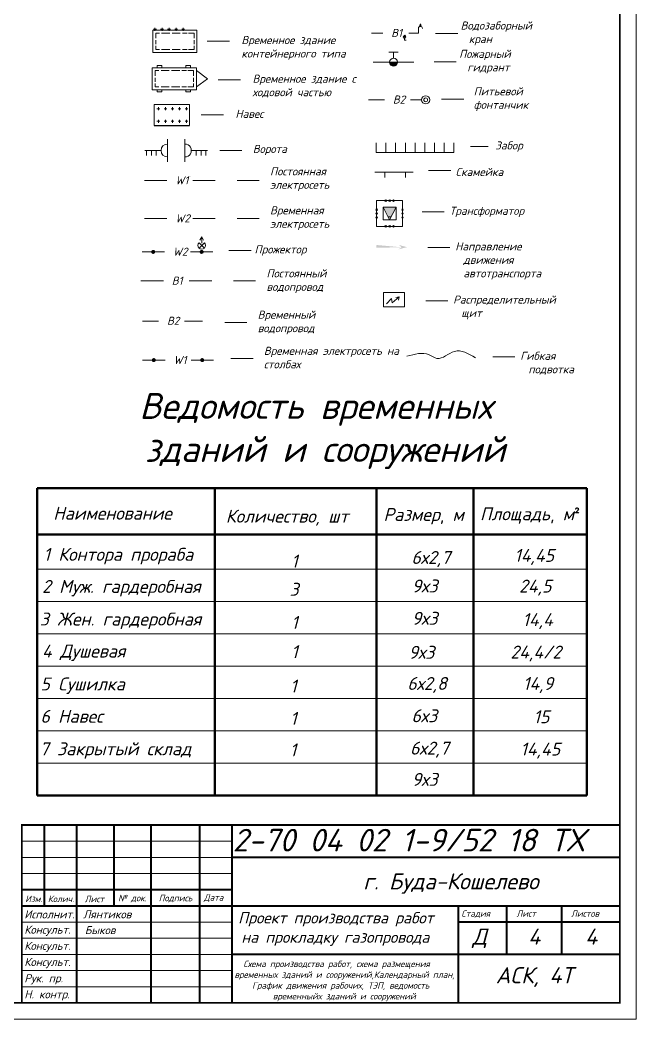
# Model space of a CAD drawing. Header units: millimetres. Extents: x 27137 to 30937, y -4667 to -569.
# Drawn here: x 30027.7 to 30218.2, y -2310.9 to -2001.8 of the extents above; entities that cross this region are included whole.
import ezdxf

# ---------------------------------------------------------------- set-up
doc = ezdxf.new("R2010")
doc.units = ezdxf.units.MM
doc.header["$LTSCALE"] = 0.4
doc.linetypes.add('ACAD_ISO02W100', pattern=[15, 12, -3])
doc.layers.add('Слой1', color=3, linetype='Continuous')
doc.styles.add('is', font='isocpeui.ttf', dxfattribs={"height": 3.5})
doc.styles.add('Isocpeur', font='isocpeui.ttf', dxfattribs={"height": 2.5})
doc.styles.get("Standard").update_dxf_attribs({"font": 'isocpeui.ttf', "height": 2.5})
doc.styles.add('группа', font='isocpeui.ttf')

msp = doc.modelspace()

# ---------------------------------------------------------------- hatches: boundary and pattern name
at = {"lineweight": 15}
msp.add_hatch(color=256, dxfattribs=at).paths.add_polyline_path([(30142.0017, -2014.8572), (30143.2388, -2014.8572), (30144.476, -2014.8572, -1)])
h = msp.add_hatch(dxfattribs=at)
h.set_pattern_fill('ANGLE', color=256)
h.set_pattern_definition([(0, (26402.8844, -3543.4875), (0, 6.985), [5.08, -1.905]), (90, (26402.8844, -3543.4875), (-6.985, 4e-16), [5.08, -1.905])])
h.paths.add_polyline_path([(30141.9967, -2059.6777), (30139.9967, -2059.6777), (30141.9967, -2063.6777), (30141.9967, -2061.6777)])
h.paths.add_polyline_path([(30143.9967, -2059.6777), (30141.9967, -2059.6777), (30141.9967, -2061.6777), (30141.9967, -2063.6777)])
h = msp.add_hatch(color=256, dxfattribs=at)
h.dxf.hatch_style = 1
h.paths.add_polyline_path([(30141.9967, -2059.6777), (30139.9967, -2059.6777), (30141.9967, -2063.6777), (30141.9967, -2061.6777)])
h.paths.add_polyline_path([(30143.9967, -2059.6777), (30141.9967, -2059.6777), (30141.9967, -2061.6777), (30141.9967, -2063.6777)])
h = msp.add_hatch(color=256, dxfattribs=at)
h.dxf.hatch_style = 1
h.paths.add_polyline_path([(30068.2661, -2073.5556), (30068.8911, -2073.5556), (30069.5161, -2073.5556, -1)])
h.paths.add_polyline_path([(30068.8911, -2072.9306, -0.41421356), (30069.5161, -2073.5556), (30068.8911, -2073.5556)])
h = msp.add_hatch(color=256, dxfattribs=at)
h.dxf.hatch_style = 1
h.paths.add_polyline_path([(30068.8911, -2072.9306), (30068.8911, -2073.5556), (30068.2661, -2073.5556, -0.41421356)])
h = msp.add_hatch(color=256, dxfattribs=at)
h.dxf.hatch_style = 1
h.paths.add_polyline_path([(30083.2455, -2073.5556), (30083.8705, -2073.5556), (30084.4955, -2073.5556, -1)])
h.paths.add_polyline_path([(30083.8705, -2072.9306, -0.41421356), (30084.4955, -2073.5556), (30083.8705, -2073.5556)])
h = msp.add_hatch(color=256, dxfattribs=at)
h.dxf.hatch_style = 1
h.paths.add_polyline_path([(30083.8705, -2072.9306), (30083.8705, -2073.5556), (30083.2455, -2073.5556, -0.41421356)])
h = msp.add_hatch(color=256, dxfattribs=at)
h.dxf.hatch_style = 1
h.paths.add_polyline_path([(30137.97, -2071.4193), (30137.9008, -2072.2835), (30144.3357, -2072.1456, -1.41943739), (30144.3415, -2072.1285, -0.70450448), (30144.3357, -2072.1456), (30145.7022, -2072.133)])
h.paths.add_polyline_path([(30140.1853, -2072.149, -1), (30140.1734, -2072.1641, -1)], flags=16)
h.paths.add_polyline_path([(30141.0118, -2072.0093, -1), (30141, -2072.0244, -1)], flags=16)
h.paths.add_polyline_path([(30142.5774, -2072.0637, -1), (30142.5655, -2072.0788, -1)], flags=16)
h.paths.add_polyline_path([(30144.8914, -2071.4035), (30145.7192, -2072.1399), (30144.6698, -2072.8114), (30147.3799, -2072.0851)])
h.paths.add_polyline_path([(30146.0464, -2072.3547, -1), (30146.0583, -2072.3396, -1)], flags=16)
h.paths.add_polyline_path([(30145.2271, -2071.655, -1), (30145.2389, -2071.6401, -1)], flags=16)
h = msp.add_hatch(color=256, dxfattribs=at)
h.dxf.hatch_style = 1
h.paths.add_polyline_path([(30068.4396, -2107.0349), (30069.0646, -2107.0349), (30069.6896, -2107.0349, -1)])
h.paths.add_polyline_path([(30069.0646, -2106.4099, -0.41421356), (30069.6896, -2107.0349), (30069.0646, -2107.0349)])
h = msp.add_hatch(color=256, dxfattribs=at)
h.dxf.hatch_style = 1
h.paths.add_polyline_path([(30069.0646, -2106.4099), (30069.0646, -2107.0349), (30068.4396, -2107.0349, -0.41421356)])
h = msp.add_hatch(color=256, dxfattribs=at)
h.dxf.hatch_style = 1
h.paths.add_polyline_path([(30083.419, -2107.0349), (30084.044, -2107.0349), (30084.669, -2107.0349, -1)])
h.paths.add_polyline_path([(30084.044, -2106.4099, -0.41421356), (30084.669, -2107.0349), (30084.044, -2107.0349)])
h = msp.add_hatch(color=256, dxfattribs=at)
h.dxf.hatch_style = 1
h.paths.add_polyline_path([(30084.044, -2106.4099), (30084.044, -2107.0349), (30083.419, -2107.0349, -0.41421356)])

# ---------------------------------------------------------------- linework, layer by layer
at = {"lineweight": 15, "ltscale": 0.01}
for p, q in [((30151.546, -2003.7801), (30151.546, -2002.9645)), ((30151.546, -2002.9645), (30151.546, -2003.3723)), ((30069.6741, -2005.8873), (30070.8137, -2005.8873)), ((30069.6741, -2005.8873), (30069.6741, -2007.473)), ((30071.494, -2005.8873), (30072.9048, -2005.8873)), ((30072.9048, -2005.8873), (30074.0444, -2005.8873)), ((30074.7247, -2005.8873), (30076.1355, -2005.8873)), ((30076.1355, -2005.8873), (30077.2751, -2005.8873)), ((30077.9554, -2005.8873), (30079.3662, -2005.8873)), ((30081.5209, -2005.8873), (30081.5209, -2007.473)), ((30150.9405, -2005.8779), (30150.9405, -2004.3856)), ((30151.546, -2003.3723), (30151.1678, -2003.3723)), ((30151.1678, -2003.3723), (30151.546, -2003.3723)), ((30151.546, -2003.3723), (30151.9189, -2003.3723)), ((30069.6741, -2009.3099), (30069.6741, -2008.0769)), ((30081.5209, -2009.3099), (30081.5209, -2008.0769)), ((30146.2574, -2007.0095), (30146.6913, -2006.4678)), ((30146.9896, -2007.0095), (30146.2574, -2007.0095)), ((30146.2574, -2007.0095), (30146.6371, -2007.4971)), ((30146.6371, -2007.4971), (30146.9896, -2007.0095)), ((30146.9896, -2007.0095), (30146.6371, -2007.4971)), ((30146.6371, -2007.4971), (30146.6371, -2008.093)), ((30146.6371, -2008.093), (30147.1795, -2008.093)), ((30146.6913, -2006.4678), (30146.9896, -2007.0095)), ((30069.6741, -2010.8994), (30069.6741, -2009.8384)), ((30069.6741, -2010.8994), (30070.8137, -2010.8994)), ((30071.494, -2010.8994), (30072.9048, -2010.8994)), ((30072.9048, -2010.8994), (30074.0444, -2010.8994)), ((30074.7247, -2010.8994), (30076.1355, -2010.8994)), ((30076.1355, -2010.8994), (30077.2751, -2010.8994)), ((30077.9554, -2010.8994), (30079.3662, -2010.8994)), ((30081.5209, -2010.8994), (30081.5209, -2009.8384)), ((30069.5009, -2017.4646), (30070.6405, -2017.4646)), ((30069.5009, -2017.4646), (30069.5009, -2019.0503)), ((30070.1636, -2016.5533), (30070.1636, -2015.9307)), ((30070.1636, -2015.9307), (30071.5904, -2015.9307)), ((30071.3207, -2017.4646), (30072.7316, -2017.4646)), ((30071.5904, -2015.9307), (30071.5904, -2016.5533)), ((30072.7316, -2017.4646), (30073.8712, -2017.4646)), ((30074.5514, -2017.4646), (30075.9623, -2017.4646)), ((30075.9623, -2017.4646), (30077.1019, -2017.4646)), ((30077.7821, -2017.4646), (30079.193, -2017.4646)), ((30078.9692, -2016.5533), (30078.9692, -2015.9307)), ((30078.9692, -2015.9307), (30080.396, -2015.9307)), ((30080.396, -2015.9307), (30080.396, -2016.5533)), ((30081.3476, -2017.4646), (30081.3476, -2019.0503)), ((30082.2589, -2017.4646), (30082.2589, -2022.4767)), ((30085.6957, -2019.9706), (30082.2589, -2017.4646)), ((30082.2589, -2017.4646), (30085.6957, -2019.9706)), ((30069.5009, -2020.8872), (30069.5009, -2019.6542)), ((30069.5009, -2022.4767), (30069.5009, -2021.4156)), ((30081.3476, -2020.8872), (30081.3476, -2019.6542)), ((30081.3476, -2022.4767), (30081.3476, -2021.4156)), ((30082.2589, -2022.4767), (30082.2589, -2019.9706)), ((30085.6957, -2019.9706), (30082.2589, -2022.4767)), ((30069.5009, -2022.4767), (30070.6405, -2022.4767)), ((30070.1636, -2023.3879), (30070.1636, -2024.0105)), ((30070.1636, -2024.0105), (30071.5904, -2024.0105)), ((30071.3207, -2022.4767), (30072.7316, -2022.4767)), ((30071.5904, -2024.0105), (30071.5904, -2023.3879)), ((30072.7316, -2022.4767), (30073.8712, -2022.4767)), ((30074.5514, -2022.4767), (30075.9623, -2022.4767)), ((30075.9623, -2022.4767), (30077.1019, -2022.4767)), ((30077.7821, -2022.4767), (30079.193, -2022.4767)), ((30078.9692, -2023.3879), (30078.9692, -2024.0105)), ((30078.9692, -2024.0105), (30080.396, -2024.0105)), ((30080.396, -2024.0105), (30080.396, -2023.3879)), ((30146.6183, -2086.1525), (30140.0891, -2086.1525)), ((30140.0891, -2086.1525), (30146.6183, -2086.1525)), ((30140.0891, -2086.1525), (30140.0891, -2090.538)), ((30146.6183, -2088.3453), (30146.6183, -2086.1525)), ((30146.6183, -2086.1525), (30146.6183, -2088.3453)), ((30141.0408, -2089.6377), (30142.6269, -2087.963)), ((30142.6269, -2087.963), (30142.8082, -2089.3661)), ((30142.8082, -2089.3661), (30144.9381, -2087.5104)), ((30144.9381, -2087.5104), (30143.8958, -2087.6914)), ((30143.8958, -2087.6914), (30144.9381, -2087.5104)), ((30144.9381, -2087.5104), (30144.8021, -2088.5062)), ((30146.6183, -2088.3453), (30146.6183, -2086.9673)), ((30146.6183, -2088.3453), (30146.6183, -2090.538)), ((30146.6183, -2090.538), (30146.6183, -2088.3453)), ((30146.6183, -2088.3453), (30146.6183, -2089.7233)), ((30146.6183, -2090.538), (30140.0891, -2090.538)), ((30140.0891, -2090.538), (30146.6183, -2090.538))]:
    msp.add_line(p, q, dxfattribs=at)
at = {"lineweight": 15}
for p, q in [((30082.4322, -2004.976), (30068.7629, -2004.976)), ((30068.7629, -2004.976), (30068.7629, -2011.8106)), ((30069.432, -2004.6922), (30068.9958, -2004.6922)), ((30069.432, -2004.6922), (30069.2301, -2004.6922)), ((30069.432, -2004.6922), (30069.432, -2004.2561)), ((30069.432, -2004.6922), (30069.432, -2004.6922)), ((30069.432, -2004.6922), (30069.432, -2005.1283)), ((30069.432, -2005.1283), (30069.432, -2004.6922)), ((30069.432, -2004.6922), (30069.8681, -2004.6922)), ((30071.6125, -2004.6922), (30071.1764, -2004.6922)), ((30071.6125, -2004.6922), (30071.6125, -2004.2561)), ((30071.6125, -2004.6922), (30071.6125, -2004.5568)), ((30071.6125, -2004.6922), (30071.6125, -2004.6922)), ((30071.6125, -2004.6922), (30071.6125, -2005.1283)), ((30071.6125, -2005.1283), (30071.6125, -2004.6922)), ((30071.6125, -2004.6922), (30072.0486, -2004.6922)), ((30073.793, -2004.6922), (30073.3569, -2004.6922)), ((30073.793, -2004.6922), (30073.5912, -2004.6922)), ((30073.793, -2004.6922), (30073.793, -2004.2561)), ((30073.793, -2004.6922), (30073.793, -2005.1283)), ((30073.793, -2005.1283), (30073.793, -2004.6922)), ((30073.793, -2004.6922), (30074.2291, -2004.6922)), ((30075.9735, -2004.6922), (30075.5374, -2004.6922)), ((30075.9735, -2004.6922), (30075.9735, -2004.2561)), ((30075.9735, -2004.6922), (30075.9735, -2004.5568)), ((30075.9735, -2004.6922), (30075.9735, -2005.1283)), ((30075.9735, -2005.1283), (30075.9735, -2004.6922)), ((30075.9735, -2004.6922), (30076.4097, -2004.6922)), ((30078.1541, -2004.6922), (30077.718, -2004.6922)), ((30078.1541, -2004.6922), (30078.1541, -2004.2561)), ((30078.1541, -2004.6922), (30078.1541, -2005.1283)), ((30078.1541, -2005.1283), (30078.1541, -2004.6922)), ((30078.1541, -2004.6922), (30078.5902, -2004.6922)), ((30082.4322, -2011.8106), (30082.4322, -2004.976)), ((30136.4326, -2005.8779), (30139.9039, -2005.8779)), ((30147.9405, -2005.8779), (30150.9405, -2005.8779)), ((30150.8601, -2005.8779), (30150.8601, -2005.8779)), ((30150.9405, -2005.8779), (30150.9405, -2005.8779)), ((30156.231, -2005.9822), (30163.0825, -2005.9822)), ((30085.5965, -2008.3239), (30092.448, -2008.3239)), ((30068.7629, -2011.8106), (30082.4322, -2011.8106)), ((30082.4322, -2011.8106), (30080.4134, -2011.8106)), ((30143.2444, -2011.7883), (30141.7867, -2011.7883)), ((30143.2444, -2013.6194), (30143.2444, -2011.7883)), ((30144.7022, -2011.7883), (30143.2444, -2011.7883)), ((30136.9594, -2014.8572), (30149.5182, -2014.8572)), ((30155.7694, -2014.7427), (30162.6209, -2014.7427)), ((30082.2589, -2016.5533), (30068.5896, -2016.5533)), ((30068.5896, -2016.5533), (30068.5896, -2023.3879)), ((30082.2589, -2023.3879), (30082.2589, -2016.5533)), ((30089.0309, -2020.2978), (30095.8825, -2020.2978)), ((30068.5896, -2023.3879), (30082.2589, -2023.3879)), ((30082.2589, -2023.3879), (30080.2402, -2023.3879)), ((30135.4888, -2026.4977), (30140.4218, -2026.4977)), ((30148.4584, -2026.4977), (30151.9298, -2026.4977)), ((30158.1053, -2026.3465), (30164.9568, -2026.3465)), ((30069.1798, -2034.481), (30069.1798, -2027.9394)), ((30069.1798, -2027.9394), (30080.0824, -2027.9394)), ((30069.1798, -2027.9394), (30072.4982, -2027.9394)), ((30070.4881, -2029.2478), (30070.052, -2029.2478)), ((30070.4881, -2029.2478), (30070.2863, -2029.2478)), ((30070.4881, -2029.2478), (30070.4881, -2028.8116)), ((30070.4881, -2029.2478), (30070.4881, -2029.2478)), ((30070.4881, -2029.2478), (30070.4881, -2029.6839)), ((30070.4881, -2029.6839), (30070.4881, -2029.2478)), ((30070.4881, -2029.2478), (30070.9242, -2029.2478)), ((30072.6686, -2029.2478), (30072.2325, -2029.2478)), ((30072.6686, -2029.2478), (30072.6686, -2028.8116)), ((30072.6686, -2029.2478), (30072.6686, -2029.1124)), ((30072.6686, -2029.2478), (30072.6686, -2029.2478)), ((30072.6686, -2029.2478), (30072.6686, -2029.6839)), ((30072.6686, -2029.6839), (30072.6686, -2029.2478)), ((30072.6686, -2029.2478), (30073.1047, -2029.2478)), ((30074.8492, -2029.2478), (30074.4131, -2029.2478)), ((30074.8492, -2029.2478), (30074.6473, -2029.2478)), ((30074.8492, -2029.2478), (30074.8492, -2028.8116)), ((30074.8492, -2029.2478), (30074.8492, -2029.6839)), ((30074.8492, -2029.6839), (30074.8492, -2029.2478)), ((30074.8492, -2029.2478), (30075.2853, -2029.2478)), ((30077.0297, -2029.2478), (30076.5936, -2029.2478)), ((30076.6245, -2029.2478), (30077.0606, -2029.2478)), ((30076.6245, -2029.2478), (30077.0606, -2029.2478)), ((30076.6245, -2029.2478), (30077.0606, -2029.2478)), ((30077.0297, -2029.2478), (30077.0297, -2028.8116)), ((30077.0297, -2029.2478), (30077.0297, -2029.1124)), ((30077.0297, -2029.2478), (30077.0297, -2029.6839)), ((30077.0297, -2029.6839), (30077.0297, -2029.2478)), ((30077.0297, -2029.2478), (30077.4658, -2029.2478)), ((30079.2102, -2029.2478), (30078.7741, -2029.2478)), ((30079.2102, -2029.2478), (30079.0084, -2029.2478)), ((30079.2102, -2029.2478), (30079.2102, -2028.8116)), ((30079.2102, -2029.2478), (30079.2102, -2029.6839)), ((30079.2102, -2029.6839), (30079.2102, -2029.2478)), ((30079.2102, -2029.2478), (30079.6463, -2029.2478)), ((30080.0824, -2027.9394), (30080.0824, -2034.481)), ((30070.4881, -2033.1425), (30070.052, -2033.1425)), ((30070.4881, -2033.1425), (30070.2863, -2033.1425)), ((30070.4881, -2033.1425), (30070.4881, -2032.7064)), ((30070.4881, -2033.1425), (30070.4881, -2033.1425)), ((30070.4881, -2033.1425), (30070.4881, -2033.5787)), ((30070.4881, -2033.5787), (30070.4881, -2033.1425)), ((30070.4881, -2033.1425), (30070.9242, -2033.1425)), ((30072.6686, -2033.1425), (30072.2325, -2033.1425)), ((30072.6686, -2033.1425), (30072.6686, -2032.7064)), ((30072.6686, -2033.1425), (30072.6686, -2033.0072)), ((30072.6686, -2033.1425), (30072.6686, -2033.1425)), ((30072.6686, -2033.1425), (30072.6686, -2033.5787)), ((30072.6686, -2033.5787), (30072.6686, -2033.1425)), ((30072.6686, -2033.1425), (30073.1047, -2033.1425)), ((30074.8492, -2033.1425), (30074.4131, -2033.1425)), ((30074.8492, -2033.1425), (30074.6473, -2033.1425)), ((30074.8492, -2033.1425), (30074.8492, -2032.7064)), ((30074.8492, -2033.1425), (30074.8492, -2033.5787)), ((30074.8492, -2033.5787), (30074.8492, -2033.1425)), ((30074.8492, -2033.1425), (30075.2853, -2033.1425)), ((30077.0297, -2033.1425), (30076.5936, -2033.1425)), ((30076.6245, -2033.1425), (30077.0606, -2033.1425)), ((30076.6245, -2033.1425), (30077.0606, -2033.1425)), ((30076.6245, -2033.1425), (30077.0606, -2033.1425)), ((30077.0297, -2033.1425), (30077.0297, -2032.7064)), ((30077.0297, -2033.1425), (30077.0297, -2033.0072)), ((30077.0297, -2033.1425), (30077.0297, -2033.5787)), ((30077.0297, -2033.5787), (30077.0297, -2033.1425)), ((30077.0297, -2033.1425), (30077.4658, -2033.1425)), ((30079.2102, -2033.1425), (30078.7741, -2033.1425)), ((30079.2102, -2033.1425), (30079.0084, -2033.1425)), ((30079.2102, -2033.1425), (30079.2102, -2032.7064)), ((30079.2102, -2033.1425), (30079.2102, -2033.5787)), ((30079.2102, -2033.5787), (30079.2102, -2033.1425)), ((30079.2102, -2033.1425), (30079.6463, -2033.1425)), ((30083.7447, -2031.1535), (30090.5962, -2031.1535)), ((30073.3305, -2045.6834), (30073.3305, -2038.6834)), ((30078.6774, -2038.6834), (30078.6774, -2045.6834)), ((30137.8891, -2042.7615), (30137.8891, -2039.7615)), ((30140.8891, -2042.7615), (30140.8891, -2039.7615)), ((30143.8891, -2042.7615), (30143.8891, -2039.7615)), ((30146.8891, -2042.7615), (30146.8891, -2039.7615)), ((30149.8891, -2042.7615), (30149.8891, -2039.7615)), ((30152.8891, -2042.7615), (30152.8891, -2039.7615)), ((30155.8891, -2042.7615), (30155.8891, -2039.7615)), ((30158.8891, -2042.7615), (30158.8891, -2039.7615)), ((30161.8891, -2042.7615), (30161.8891, -2039.7615)), ((30071.3305, -2042.1834), (30066.3305, -2042.1834)), ((30068.3305, -2042.1834), (30066.8305, -2042.1834)), ((30066.8305, -2042.1834), (30066.8305, -2043.6834)), ((30069.8305, -2042.1834), (30068.3305, -2042.1834)), ((30068.3305, -2042.1834), (30068.3305, -2043.6834)), ((30071.3305, -2042.1834), (30069.8305, -2042.1834)), ((30071.3305, -2042.1834), (30069.8305, -2042.1834)), ((30069.8305, -2042.1834), (30069.8305, -2043.6834)), ((30080.6774, -2042.1833), (30085.6774, -2042.1833)), ((30080.6774, -2042.1833), (30082.1774, -2042.1833)), ((30082.1774, -2042.1833), (30082.1774, -2043.6833)), ((30082.1774, -2042.1833), (30083.6774, -2042.1833)), ((30083.6774, -2042.1833), (30083.6774, -2043.6833)), ((30083.6774, -2042.1833), (30085.1774, -2042.1833)), ((30085.1774, -2042.1833), (30085.1774, -2043.6833)), ((30089.4546, -2042.1834), (30096.3061, -2042.1834)), ((30137.8891, -2042.7615), (30161.8891, -2042.7615)), ((30167.0827, -2040.9909), (30172.5081, -2040.9909)), ((30082.1774, -2043.6833), (30082.1774, -2043.6833)), ((30149.3203, -2048.884), (30137.489, -2048.884)), ((30140.5338, -2048.9275), (30140.5338, -2050.5361)), ((30146.9714, -2048.9275), (30146.9714, -2050.519)), ((30154.0869, -2048.3816), (30160.9384, -2048.3816)), ((30066.1807, -2051.4725), (30073.1235, -2051.4725)), ((30080.5689, -2050.2362), (30080.5689, -2050.2362)), ((30081.1601, -2051.4725), (30088.1028, -2051.4725)), ((30084.1601, -2051.4725), (30084.1601, -2051.4725)), ((30094.827, -2051.4725), (30101.6785, -2051.4725)), ((30137.9967, -2057.6777), (30145.9967, -2057.6777)), ((30137.9967, -2065.6777), (30137.9967, -2057.6777)), ((30140.5189, -2057.4277), (30141.0189, -2057.9277)), ((30141.0189, -2057.4277), (30140.5189, -2057.9277)), ((30141.7467, -2057.4277), (30142.2467, -2057.9277)), ((30142.2467, -2057.4277), (30141.7467, -2057.9277)), ((30142.9767, -2057.4277), (30143.4767, -2057.9277)), ((30143.4767, -2057.4277), (30142.9767, -2057.9277)), ((30145.9967, -2057.6777), (30145.9967, -2065.6777)), ((30137.7467, -2060.1977), (30138.2467, -2060.6977)), ((30138.2467, -2060.1977), (30137.7467, -2060.6977)), ((30137.7467, -2060.6977), (30137.7467, -2060.6977)), ((30137.7467, -2061.4277), (30138.2467, -2061.9277)), ((30138.2467, -2061.4277), (30137.7467, -2061.9277)), ((30137.9967, -2061.6777), (30137.9967, -2060.4477)), ((30137.9967, -2061.6777), (30137.9967, -2062.9077)), ((30139.9967, -2063.6777), (30139.9967, -2059.6777)), ((30139.9967, -2059.6777), (30141.9967, -2059.6777)), ((30141.9967, -2063.6777), (30139.9967, -2059.6777)), ((30139.9967, -2059.6777), (30141.9967, -2063.6777)), ((30141.9967, -2059.6777), (30143.9967, -2059.6777)), ((30141.9967, -2063.6777), (30143.9967, -2059.6777)), ((30143.9967, -2059.6777), (30143.9967, -2063.6777)), ((30145.7467, -2060.1977), (30146.2467, -2060.6977)), ((30146.2467, -2060.1977), (30145.7467, -2060.6977)), ((30145.7467, -2060.6977), (30145.7467, -2060.6977)), ((30145.7467, -2061.4277), (30146.2467, -2061.9277)), ((30146.2467, -2061.4277), (30145.7467, -2061.9277)), ((30152.0834, -2061.2023), (30158.9349, -2061.2023)), ((30066.1807, -2063.2723), (30073.1235, -2063.2723)), ((30080.5689, -2062.036), (30080.5689, -2062.036)), ((30081.1601, -2063.2723), (30088.1028, -2063.2723)), ((30084.1601, -2063.2723), (30084.1601, -2063.2723)), ((30094.827, -2063.2723), (30101.6785, -2063.2723)), ((30137.7467, -2061.9277), (30137.7467, -2061.9277)), ((30137.7467, -2062.6577), (30138.2467, -2063.1577)), ((30138.2467, -2062.6577), (30137.7467, -2063.1577)), ((30137.7467, -2063.1577), (30137.7467, -2063.1577)), ((30137.9967, -2062.9077), (30137.9967, -2062.9077)), ((30141.9967, -2063.6777), (30139.9967, -2063.6777)), ((30143.9967, -2063.6777), (30141.9967, -2063.6777)), ((30145.7467, -2061.9277), (30145.7467, -2061.9277)), ((30145.7467, -2062.6577), (30146.2467, -2063.1577)), ((30146.2467, -2062.6577), (30145.7467, -2063.1577)), ((30145.7467, -2063.1577), (30145.7467, -2063.1577)), ((30145.9967, -2065.6777), (30137.9967, -2065.6777)), ((30140.5189, -2065.4277), (30141.0189, -2065.9277)), ((30141.0189, -2065.4277), (30140.5189, -2065.9277)), ((30141.7467, -2065.4277), (30142.2467, -2065.9277)), ((30142.2467, -2065.4277), (30141.7467, -2065.9277)), ((30141.9967, -2065.6777), (30143.2267, -2065.6777)), ((30142.9767, -2065.4277), (30143.4767, -2065.9277)), ((30143.4767, -2065.4277), (30142.9767, -2065.9277)), ((30065.4448, -2073.5712), (30072.3876, -2073.5712)), ((30080.4242, -2073.5712), (30087.367, -2073.5712)), ((30092.3031, -2073.1201), (30099.1547, -2073.1201)), ((30153.8364, -2072.2079), (30160.688, -2072.2079)), ((30065.0832, -2082.5432), (30072.0259, -2082.5432)), ((30080.0625, -2082.5432), (30087.0053, -2082.5432)), ((30082.9821, -2082.5432), (30082.9821, -2082.5432)), ((30083.0625, -2082.5432), (30083.0625, -2082.5432)), ((30093.7295, -2082.5432), (30100.581, -2082.5432)), ((30153.1958, -2088.6616), (30160.0474, -2088.6616)), ((30065.6108, -2094.9523), (30070.5438, -2094.9523)), ((30078.5804, -2094.9523), (30084.1608, -2094.9523)), ((30080.2605, -2094.9523), (30080.2605, -2094.9523)), ((30080.3409, -2094.9523), (30080.3409, -2094.9523)), ((30091.0078, -2095.3639), (30097.8594, -2095.3639)), ((30065.6183, -2107.0506), (30072.5611, -2107.0506)), ((30080.5977, -2107.0506), (30087.5404, -2107.0506)), ((30092.9259, -2106.5387), (30099.7774, -2106.5387)), ((30173.9531, -2106.066), (30180.8046, -2106.066)), ((30087.9769, -2146.7038), (30042.9769, -2146.7038)), ((30137.9769, -2146.7038), (30087.9769, -2146.7038)), ((30167.9769, -2146.7038), (30137.9769, -2146.7038)), ((30202.9769, -2146.7038), (30167.9769, -2146.7038)), ((30202.9769, -2146.7038), (30202.9769, -2221.7038)), ((30202.9769, -2146.7038), (30202.9769, -2156.7038)), ((30087.9769, -2156.7038), (30087.9769, -2161.0174)), ((30202.9769, -2156.7038), (30202.9769, -2161.7038)), ((30032.9769, -2171.7038), (30042.9769, -2171.7038)), ((30042.9769, -2171.7038), (30202.9769, -2171.7038)), ((30032.9769, -2181.7038), (30202.9769, -2181.7038)), ((30032.9769, -2191.7038), (30202.9769, -2191.7038)), ((30032.9769, -2201.7038), (30202.9769, -2201.7038)), ((30032.9769, -2211.7038), (30202.9769, -2211.7038)), ((30202.9769, -2211.7038), (30202.9769, -2221.7038)), ((30202.9769, -2221.7038), (30032.9769, -2221.7038)), ((30202.9769, -2221.7038), (30202.9769, -2241.7038)), ((30202.9769, -2231.7038), (30032.9769, -2231.7038)), ((30202.9769, -2241.7038), (30032.9769, -2241.7038)), ((30028.2396, -2250.9131), (30093.2396, -2250.9131)), ((30028.2396, -2250.9131), (30028.2396, -2305.9131)), ((30028.2396, -2250.9131), (30093.2396, -2250.9131)), ((30028.2396, -2250.9131), (30028.2396, -2305.9131)), ((30035.2396, -2275.9131), (30035.2396, -2250.9131)), ((30035.2396, -2275.9131), (30035.2396, -2250.9131)), ((30045.2396, -2305.9131), (30045.2396, -2250.9131)), ((30045.2396, -2305.9131), (30045.2396, -2250.9131)), ((30056.7396, -2250.9131), (30056.7396, -2275.9131)), ((30056.7396, -2275.9131), (30056.7396, -2250.9131)), ((30056.7396, -2275.9131), (30056.7396, -2250.9131)), ((30068.2396, -2305.9131), (30068.2396, -2250.9131)), ((30068.2396, -2305.9131), (30068.2396, -2250.9131)), ((30083.2396, -2305.9131), (30083.2396, -2250.9131)), ((30083.2396, -2305.9131), (30083.2396, -2250.9131)), ((30093.2396, -2250.9131), (30093.2396, -2305.9131)), ((30093.2396, -2250.9131), (30093.2396, -2305.9131)), ((30093.2599, -2250.9206), (30213.2396, -2250.9131)), ((30093.2599, -2250.9206), (30213.2396, -2250.9131)), ((30093.2609, -2260.9131), (30213.2405, -2260.9056)), ((30093.2396, -2275.9131), (30213.2396, -2275.9131)), ((30163.2396, -2305.9131), (30163.2396, -2275.9131)), ((30195.2396, -2290.9142), (30195.2396, -2275.9131)), ((30213.2396, -2280.9131), (30163.2396, -2280.9131)), ((30093.2624, -2290.9206), (30213.2421, -2290.9131))]:
    msp.add_line(p, q, dxfattribs=at)
at = {"linetype": 'ACAD_ISO02W100', "lineweight": 15}
for p, q in [((30081.5209, -2005.8873), (30079.773, -2005.8873)), ((30082.4322, -2004.976), (30081.5209, -2004.976)), ((30081.5209, -2010.8994), (30079.773, -2010.8994)), ((30081.3476, -2017.4646), (30079.5998, -2017.4646)), ((30082.2589, -2016.5533), (30081.3476, -2016.5533)), ((30081.3476, -2022.4767), (30079.5998, -2022.4767))]:
    msp.add_line(p, q, dxfattribs=at)
at = {"ltscale": 0.5}
msp.add_line((30069.1798, -2034.481), (30080.0824, -2034.481), dxfattribs=at)
at = {"lineweight": 53, "ltscale": 0.5}
for p, q in [((30042.9769, -2146.7038), (30032.9769, -2146.7038)), ((30032.9769, -2146.7038), (30032.9769, -2188.8849)), ((30202.9769, -2146.7038), (30042.9769, -2146.7038)), ((30087.9769, -2146.7038), (30087.9769, -2161.0174)), ((30137.9769, -2146.7038), (30137.9769, -2161.0174)), ((30167.9769, -2146.7038), (30167.9769, -2161.0174)), ((30202.9769, -2161.7038), (30202.9769, -2146.7038)), ((30202.9769, -2156.7038), (30202.9769, -2241.7038)), ((30032.9769, -2161.0174), (30202.9769, -2161.0174)), ((30032.9769, -2161.7038), (30032.9769, -2171.7038)), ((30087.9769, -2161.0174), (30087.9769, -2221.7038)), ((30087.9769, -2161.0174), (30087.9769, -2241.7038)), ((30137.9769, -2161.0174), (30137.9769, -2221.7038)), ((30167.9769, -2161.0174), (30167.9769, -2221.7038)), ((30032.9769, -2171.7038), (30032.9769, -2181.7038)), ((30137.9769, -2171.7038), (30137.9769, -2241.7038)), ((30167.9769, -2171.7038), (30167.9769, -2241.7038)), ((30032.9769, -2181.7038), (30032.9769, -2191.7038)), ((30032.9769, -2191.7038), (30032.9769, -2201.7038)), ((30032.9769, -2201.7038), (30032.9769, -2211.7038)), ((30032.9769, -2221.7038), (30032.9769, -2211.7038)), ((30032.9769, -2241.7038), (30032.9769, -2221.7038)), ((30202.9769, -2241.7038), (30032.9769, -2241.7038))]:
    msp.add_line(p, q, dxfattribs=at)
at = {"color": 3, "lineweight": 15}
msp.add_line((30125.0199, -2250.9186), (30125.0199, -2250.9131), dxfattribs=at)
at = {"color": 7, "lineweight": 15}
for p, q in [((30028.2396, -2255.9131), (30093.2396, -2255.9131)), ((30028.2396, -2260.9131), (30093.2396, -2260.9131)), ((30028.2396, -2265.9131), (30093.2396, -2265.9131)), ((30028.2396, -2270.9131), (30093.2396, -2270.9131)), ((30028.2396, -2275.9131), (30093.2396, -2275.9131)), ((30178.2396, -2285.9152), (30178.2396, -2275.9157)), ((30028.2396, -2280.9131), (30093.2396, -2280.9131)), ((30028.2396, -2285.9131), (30093.2396, -2285.9131)), ((30028.2396, -2290.9131), (30093.2396, -2290.9131)), ((30028.2396, -2295.9131), (30093.2396, -2295.9131)), ((30028.2396, -2300.9131), (30093.2396, -2300.9131))]:
    msp.add_line(p, q, dxfattribs=at)
at = {"color": 0, "lineweight": 15, "transparency": 33554687}
msp.add_line((30213.2396, -2275.9131), (30213.2396, -2280.9131), dxfattribs=at)
at = {"color": 7, "lineweight": 15}
msp.add_lwpolyline([(29377.2396, -2310.9131), (30218.2396, -2310.9131), (30218.2396, -1716.9131), (29377.2396, -1716.9131)], close=True, dxfattribs=at)
at = {"lineweight": 15, "const_width": 0.6}
msp.add_lwpolyline([(29397.2396, -2305.9131), (30213.2396, -2305.9131), (30213.2396, -1721.9131), (29397.2396, -1721.9131)], close=True, dxfattribs=at)
for points in [[(29397.2396, -1721.9131), (30213.2396, -1721.9131), (30213.2396, -2305.9131), (29397.2396, -2305.9131)], [(30028.2396, -2305.9131), (30028.2396, -2250.9131), (30213.2396, -2250.9131)], [(30035.2396, -2250.9131), (30035.2396, -2275.9131)], [(30045.2396, -2250.9131), (30045.2396, -2305.9131)], [(30056.7396, -2250.9131), (30056.7396, -2275.9131)], [(30068.2396, -2250.9131), (30068.2396, -2305.9131)], [(30083.2396, -2250.9131), (30083.2396, -2305.9131)], [(30093.2599, -2250.9206), (30093.2396, -2305.9131)], [(30093.2396, -2260.9056), (30213.2396, -2260.9056)], [(30028.2396, -2270.9131), (30093.2396, -2270.9131)], [(30028.2396, -2275.9131), (30093.2396, -2275.9131)], [(30093.2507, -2275.9131), (30163.2396, -2275.9131)], [(30163.2396, -2275.9131), (30163.2396, -2305.9131)], [(30163.2396, -2275.9131), (30213.2396, -2275.9131)], [(30178.2396, -2275.9157), (30178.2411, -2290.9152)], [(30195.2396, -2275.9131), (30195.2396, -2290.9142)], [(30163.2396, -2280.9131), (30213.2396, -2280.9131)], [(30093.2624, -2290.9206), (30213.2396, -2290.9131)]]:
    msp.add_lwpolyline(points, dxfattribs=at)
at = {"lineweight": 15}
msp.add_circle((30143.2388, -2014.8572), 1.2372, dxfattribs=at)
at = {"lineweight": 15, "ltscale": 0.01}
for radius in [1.2628, 0.5921]:
    msp.add_circle((30153.1926, -2026.4977), radius, dxfattribs=at)
msp.add_arc((30151.546, -2004.3856), 0.6055, 0, 180, dxfattribs=at)
at = {"lineweight": 15}
for centre, start, end in [((30073.3305, -2042.1834), 90.001718, 270.001718), ((30078.6774, -2042.1834), 270.001718, 90.001718)]:
    msp.add_arc(centre, 2, start, end, dxfattribs=at)
msp.add_spline([(30147.3855, -2105.8531), (30154.2941, -2105.4218), (30156.6689, -2106.5), (30162.0663, -2104.3437), (30168.5431, -2106.2843)], degree=3, dxfattribs=at)
at = {"layer": 'Слой1', "color": 0, "lineweight": 15}
for p, q in [((30083.0726, -2072.3712), (30084.7405, -2070.7034)), ((30083.0726, -2070.7034), (30084.7405, -2072.3712)), ((30083.9066, -2068.9378), (30083.3557, -2069.8864)), ((30083.9066, -2068.9378), (30083.9066, -2070.853)), ((30083.9066, -2068.9378), (30084.4574, -2069.8864))]:
    msp.add_line(p, q, dxfattribs=at)
msp.add_arc((30083.9066, -2071.5373), 1.1793, 135, 45, dxfattribs=at)

# ---------------------------------------------------------------- texts
at = {"lineweight": 15}
for s, height, style, p in [('2-70 04 02 1-9/52 18 ТХ', 7, 'группа', (30093.4786, -2259.0656)), ('Лянтиков', 2.5, 'is', (30047.2102, -2279.7578))]:
    msp.add_text(s, height=height, dxfattribs=dict(at, style=style)).set_placement(p)
at = {"style": 'is'}
for s, height, p in [('г. Буда-Кошелево', 5, (30133.8848, -2270.8035)), ('Быков', 2.5, (30047.7268, -2284.6564))]:
    msp.add_text(s, height=height, dxfattribs=at).set_placement(p)
at = {"lineweight": 15}
for s, height, p in [('Изм.', 2, (30029.2961, -2274.7482)), ('Колич.', 2, (30036.2961, -2274.7482)), ('Лист', 2, (30047.6814, -2274.7686)), ('№ док.', 2, (30058.0228, -2274.4807)), ('Подпись', 2, (30070.6105, -2274.4807)), ('Дата', 2, (30084.5662, -2274.2804)), ('Стадия', 2, (30164.2414, -2279.2804)), ('Лист', 2, (30181.2441, -2279.2804)), ('Листов', 2, (30198.1376, -2279.2804)), ('Д', 5, (30167.6108, -2287.9112)), ('4', 5, (30184.8825, -2287.9103)), ('4', 5, (30202.4961, -2287.9092)), ('АСК, 4Т ', 5, (30174.8486, -2299.8635))]:
    msp.add_text(s, height=height, dxfattribs=at).set_placement(p)
for s, p in [('Проект производства работ', (30095.1655, -2281.3336)), ('на прокладку газопровода', (30096.1666, -2287.3327))]:
    msp.add_text(s, height=3.5).set_placement(p)
at = {"lineweight": 15, "attachment_point": 1, "style": 'Isocpeur'}
for s, width, gutter_width, insert, char_height in [('\\pi-2.5235;{\\fISOCPEUR|b0|i1|c204|p34;Водозаборный кран}', 20.043497, 15, (30166.5149, -2002.2685), 2.5), ('В1', 5.834048, 12.5, (30142.5144, -2004.5468), 2.5), ('Временное здание контейнерного типа', 39.075271, 15, (30096.1758, -2006.7551), 2.5), ('\\pi-2.5235;{\\fISOCPEUR|b0|i1|c204|p34;Пожарный гидрант}', 23.944939, 15, (30166.0532, -2011.029), 2.5), ('Временное здание с ходовой частью', 33.991613, 15, (30099.6102, -2018.7289), 2.5), ('Питьевой\\Pфонтанчик', 18.473661, 12.5, (30168.0183, -2022.6158), 2.5), ('В2', 5.834048, 12.5, (30143.0323, -2025.1666), 2.5), ('Навес', 33.991613, 15, (30094.324, -2029.5846), 2.5), ('\\pi-2.5235;Забор', 20.043497, 15, (30177.2278, -2039.3726), 2.5), ('Ворота', 24.88639, 12.5, (30099.705, -2040.4389), 2.5), ('Постоянная\\Pэлектросеть ', 44.122123, 12.5, (30105.0271, -2047.3736), 2.5), ('\\pi-2.5235;Скамейка', 20.043497, 15, (30164.977, -2047.5635), 2.5), ('W1', 5.834048, 12.5, (30075.7339, -2050.1414), 2.5), ('Временная\\Pэлектросеть ', 44.122123, 12.5, (30105.0271, -2059.4418), 2.5), ('\\pi-2.5235;Трансформатор', 20.043497, 15, (30163.0818, -2059.5951), 2.5), ('W2', 5.834048, 12.5, (30075.7339, -2061.9413), 2.5), ('\\pi-2.5235;{\\fISOCPEUR|b0|i1|c204|p34;Направление движения автотранспорта}', 20.043497, 15, (30164.8348, -2070.6006), 2.5), ('W2', 5.834048, 12.5, (30074.998, -2072.2402), 2.5), ('\\pi-2.5235;Прожектор', 20.043497, 15, (30102.7589, -2071.5129), 2.5), ('Постоянный \\Pводопровод', 44.122123, 12.5, (30103.9296, -2078.9388), 2.5), ('В1', 5.834048, 12.5, (30074.6364, -2081.2121), 2.5), ('\\pi-2.5235;{\\fISOCPEUR|b0|i1|c204|p34;Распределительный щит}', 20.043497, 15, (30164.1942, -2087.0543), 2.5), ('Временный \\Pводопровод', 44.122123, 12.5, (30101.208, -2091.7419), 2.5), ('В2', 5.834048, 12.5, (30073.1543, -2093.6212), 2.5), ('Временная электросеть на столбах', 44.122123, 12.5, (30103.126, -2102.9166), 2.5), ('\\pi-2.5235;{\\fISOCPEUR|b0|i1|c204|p34;Гибкая подвотка}', 20.043497, 15, (30184.9515, -2104.4588), 2.5), ('W1', 5.834048, 12.5, (30075.1715, -2105.7195), 2.5), ('1 Контора прораба', 50.48876, 12.5, (30034.9746, -2165.1447), 4), ('\\pi11.9664;6{\\fISOCPEUR|b0|i1|c204|p34;х}2,7', 22.812335, 12.5, (30136.8061, -2166.107), 4), ('\\pi5.29859;14,45', 22.812335, 12.5, (30175.3068, -2165.4693), 4), ('\\pi10.68041;1', 22.812335, 12.5, (30100.8937, -2167.2406), 4), ('2 Муж. гардеробная', 57.508588, 12.5, (30034.5045, -2175.0619), 4), ('\\pi9.98799;3', 22.812335, 12.5, (30101.0788, -2175.9499), 4), ('\\pi11.7588;9{\\fISOCPEUR|b0|i1|c204|p34;х}3', 22.812335, 12.5, (30137.1165, -2174.9303), 4), ('\\pi6.1698;24,5', 22.812335, 12.5, (30175.8963, -2174.963), 4), ('3 Жен. гардеробная', 57.508588, 12.5, (30033.7817, -2185.1636), 4), ('\\pi11.7588;9{\\fISOCPEUR|b0|i1|c204|p34;х}3', 22.812335, 12.5, (30137.1165, -2184.9303), 4), ('\\pi7.01829;14,4', 22.812335, 12.5, (30176.116, -2185.3317), 4), ('\\pi10.68041;1', 22.812335, 12.5, (30100.9159, -2186.1934), 4), ('4 Душевая', 50.48876, 12.5, (30034.5045, -2195.0619), 4), ('\\pi10.68041;1', 22.812335, 12.5, (30100.9247, -2195.2496), 4), ('\\pi10.3088; 9{\\fISOCPEUR|b0|i1|c204|p34;х}3', 22.812335, 12.5, (30135.0229, -2195.4467), 4), ('\\pi3.05011;24,4/2', 22.812335, 12.5, (30176.3369, -2195.3684), 4), ('5 Сушилка', 50.48876, 12.5, (30034.0051, -2205.2474), 4), ('\\pi10.68041;1', 22.812335, 12.5, (30100.5808, -2205.9006), 4), ('\\pi14.024;6{\\fISOCPEUR|b0|i1|c204|p34;х}2,8', 22.812335, 12.5, (30133.462, -2205.0861), 4), ('\\pi6.94405;14,9', 22.812335, 12.5, (30176.3379, -2205.1111), 4), ('6 Навес', 50.48876, 12.5, (30034.0051, -2215.2474), 4), ('\\pi10.68041;1', 22.812335, 12.5, (30100.5808, -2215.9006), 4), ('\\pi8.76507;6х3', 22.812335, 12.5, (30140.0201, -2215.0861), 4), ('\\pi9.33496;15', 22.812335, 12.5, (30177.1842, -2215.3965), 4), ('7 Закрытый склад', 50.48876, 12.5, (30033.7817, -2225.3078), 4), ('\\pi7.34935;6х2,7', 22.812335, 12.5, (30140.9997, -2225.0962), 4), ('\\pi5.29859;14,45', 22.812335, 12.5, (30177.1842, -2225.3965), 4), ('\\pi10.68041;1', 22.812335, 12.5, (30100.4662, -2225.6354), 4), ('\\pi11.7588;9{\\fISOCPEUR|b0|i1|c204|p34;х}3', 22.812335, 12.5, (30137.1165, -2234.7744), 4)]:
    msp.add_mtext_dynamic_manual_height_columns(s, width=width, gutter_width=gutter_width, heights=[0], dxfattribs=dict(at, insert=insert, char_height=char_height))
at = {"lineweight": 15, "attachment_point": 1}
for s, width, insert, char_height in [('\\pi33.16787;Ведомость временных\\P\\pi34.85424;зданий и сооружений', 165.311504, (30031.4282, -2117.2222), 8), ('{\\fISOCPEUR|b1|i1|c204|p34;Наименование}', 44.444634, (30037.969, -2152.4117), 4), ('{\\fISOCPEUR|b1|i1|c204|p34;Количество\\fISOCPEUR|b1|i1|c0|p34;, \\fISOCPEUR|b1|i1|c204|p34;шт}', 44.444634, (30091.3356, -2153.3246), 4), ('{\\fISOCPEUR|b1|i1|c204|p34;Размер\\fISOCPEUR|b1|i0|c0|p34;, \\fISOCPEUR|b1|i1|c204|p34;м}', 32.784479, (30140.1201, -2152.7995), 4), ('{\\fISOCPEUR|b1|i1|c204|p34;Площадь\\fISOCPEUR|b0|i0|c0|p34;, \\fISOCPEUR|b1|i1|c204|p34;м\\fISOCPEUR|b0|i0|c0|p34;²}', 32.784479, (30169.983, -2152.5989), 4)]:
    msp.add_mtext_dynamic_manual_height_columns(s, width=width, gutter_width=12.5, heights=[0], dxfattribs=dict(at, insert=insert, char_height=char_height))
at = {"attachment_point": 1}
for s, width, gutter_width, insert, char_height in [('Исполнит.', 17.763203, 10, (30029.0294, -2277.2769), 2.5), ('Консульт.', 30.672396, 10, (30029.0226, -2282.0144), 2.5), ('Консульт.', 30.672396, 10, (30029.0226, -2287.0144), 2.5), ('Консульт.', 30.672396, 10, (30029.0226, -2292.0144), 2.5), ('\\pi4.18414;Схема производства работ, схема размещения \\P\\pi1.44096;временных зданий и сооружений,Календарный план, \\P\\pi6.8902;График движения рабочих, ТЭП, ведомость \\P\\pi13.29172;временныйх зданий и сооружений', 69.987984, 12.5, (30092.5917, -2292.8502), 2), ('Рук. пр.', 30.672396, 10, (30029.0311, -2297.0518), 2.5), ('Н. контр.', 30.672396, 10, (30029.0226, -2302.0144), 2.5)]:
    msp.add_mtext_dynamic_manual_height_columns(s, width=width, gutter_width=gutter_width, heights=[0], dxfattribs=dict(at, insert=insert, char_height=char_height))

doc.saveas('drawing.dxf')
